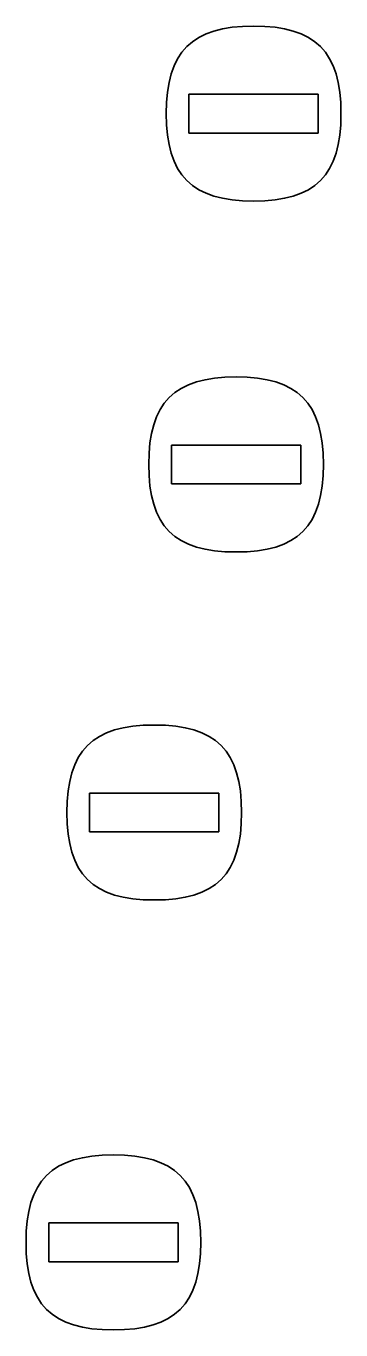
# Model space of a CAD drawing. Header units: centimetres. Extents: x -208 to 206, y -104 to 104.
# Drawn here: x 2.83 to 6.09, y 90.43 to 103.9 of the extents above; entities that cross this region are included whole.
import ezdxf

# ---------------------------------------------------------------- set-up
doc = ezdxf.new("R2010")
doc.units = ezdxf.units.CM
doc.header["$MEASUREMENT"] = 0
doc.layers.add('#Layer 1', color=7, linetype='Continuous')

msp = doc.modelspace()

# ---------------------------------------------------------------- linework, layer by layer
at = {"layer": '#Layer 1', "color": 250, "lineweight": 35}
for points in [[(6.08874, 102.99706), (6.08874, 103.63658), (5.82375, 103.90135), (5.18446, 103.90135), (5.18446, 103.90135), (4.54494, 103.90135), (4.28017, 103.63658), (4.28017, 102.99706), (4.28017, 102.99706), (4.28017, 102.35776), (4.54494, 102.09277), (5.18446, 102.09277), (5.18446, 102.09277), (5.82375, 102.09277), (6.08874, 102.35776), (6.08874, 102.99706)], [(5.90686, 99.37005), (5.90686, 100.00957), (5.64209, 100.27434), (5.00257, 100.27434), (5.00257, 100.27434), (4.36327, 100.27434), (4.09828, 100.00957), (4.09828, 99.37005), (4.09828, 99.37005), (4.09828, 98.73053), (4.36327, 98.46576), (5.00257, 98.46576), (5.00257, 98.46576), (5.64209, 98.46576), (5.90686, 98.73053), (5.90686, 99.37005)], [(5.05991, 95.77284), (5.05991, 96.41236), (4.79492, 96.67712), (4.15562, 96.67712), (4.15562, 96.67712), (3.5161, 96.67712), (3.25134, 96.41236), (3.25134, 95.77284), (3.25134, 95.77284), (3.25134, 95.13354), (3.5161, 94.86877), (4.15562, 94.86877), (4.15562, 94.86877), (4.79492, 94.86877), (5.05991, 95.13354), (5.05991, 95.77284)], [(4.63633, 91.32935), (4.63633, 91.96887), (4.37134, 92.23364), (3.73204, 92.23364), (3.73204, 92.23364), (3.09252, 92.23364), (2.82775, 91.96887), (2.82775, 91.32935), (2.82775, 91.32935), (2.82775, 90.69005), (3.09252, 90.42506), (3.73204, 90.42506), (3.73204, 90.42506), (4.37134, 90.42506), (4.63633, 90.69005), (4.63633, 91.32935)]]:
    msp.add_open_spline(points, degree=3, knots=[0, 0, 0, 0, 0.2, 0.2, 0.2, 0.2, 0.4, 0.4, 0.4, 0.4, 0.6, 0.6, 0.6, 0.6, 1, 1, 1, 1], dxfattribs=at)
for points in [[(4.5147, 102.79613), (4.5147, 102.79613), (4.5147, 103.19799), (4.5147, 103.19799)], [(4.5147, 103.19799), (4.5147, 103.19799), (5.18446, 103.19799), (5.18446, 103.19799)], [(5.18446, 103.19799), (5.18446, 103.19799), (5.85422, 103.19799), (5.85422, 103.19799)], [(5.85422, 103.19799), (5.85422, 103.19799), (5.85422, 102.79613), (5.85422, 102.79613)], [(5.85422, 102.79613), (5.85422, 102.79613), (4.5147, 102.79613), (4.5147, 102.79613)], [(4.33281, 99.16912), (4.33281, 99.16912), (4.33281, 99.57098), (4.33281, 99.57098)], [(4.33281, 99.57098), (4.33281, 99.57098), (5.00257, 99.57098), (5.00257, 99.57098)], [(5.00257, 99.57098), (5.00257, 99.57098), (5.67233, 99.57098), (5.67233, 99.57098)], [(5.67233, 99.57098), (5.67233, 99.57098), (5.67233, 99.16912), (5.67233, 99.16912)], [(5.67233, 99.16912), (5.67233, 99.16912), (4.33281, 99.16912), (4.33281, 99.16912)], [(3.48564, 95.57191), (3.48564, 95.57191), (3.48564, 95.97376), (3.48564, 95.97376)], [(3.48564, 95.97376), (3.48564, 95.97376), (4.15562, 95.97376), (4.15562, 95.97376)], [(4.15562, 95.97376), (4.15562, 95.97376), (4.82538, 95.97376), (4.82538, 95.97376)], [(4.82538, 95.97376), (4.82538, 95.97376), (4.82538, 95.57191), (4.82538, 95.57191)], [(4.82538, 95.57191), (4.82538, 95.57191), (3.48564, 95.57191), (3.48564, 95.57191)], [(3.06228, 91.12842), (3.06228, 91.12842), (3.06228, 91.53028), (3.06228, 91.53028)], [(3.06228, 91.53028), (3.06228, 91.53028), (3.73204, 91.53028), (3.73204, 91.53028)], [(3.73204, 91.53028), (3.73204, 91.53028), (4.4018, 91.53028), (4.4018, 91.53028)], [(4.4018, 91.53028), (4.4018, 91.53028), (4.4018, 91.12842), (4.4018, 91.12842)], [(4.4018, 91.12842), (4.4018, 91.12842), (3.06228, 91.12842), (3.06228, 91.12842)]]:
    msp.add_open_spline(points, degree=3, dxfattribs=at)

doc.saveas('drawing.dxf')
